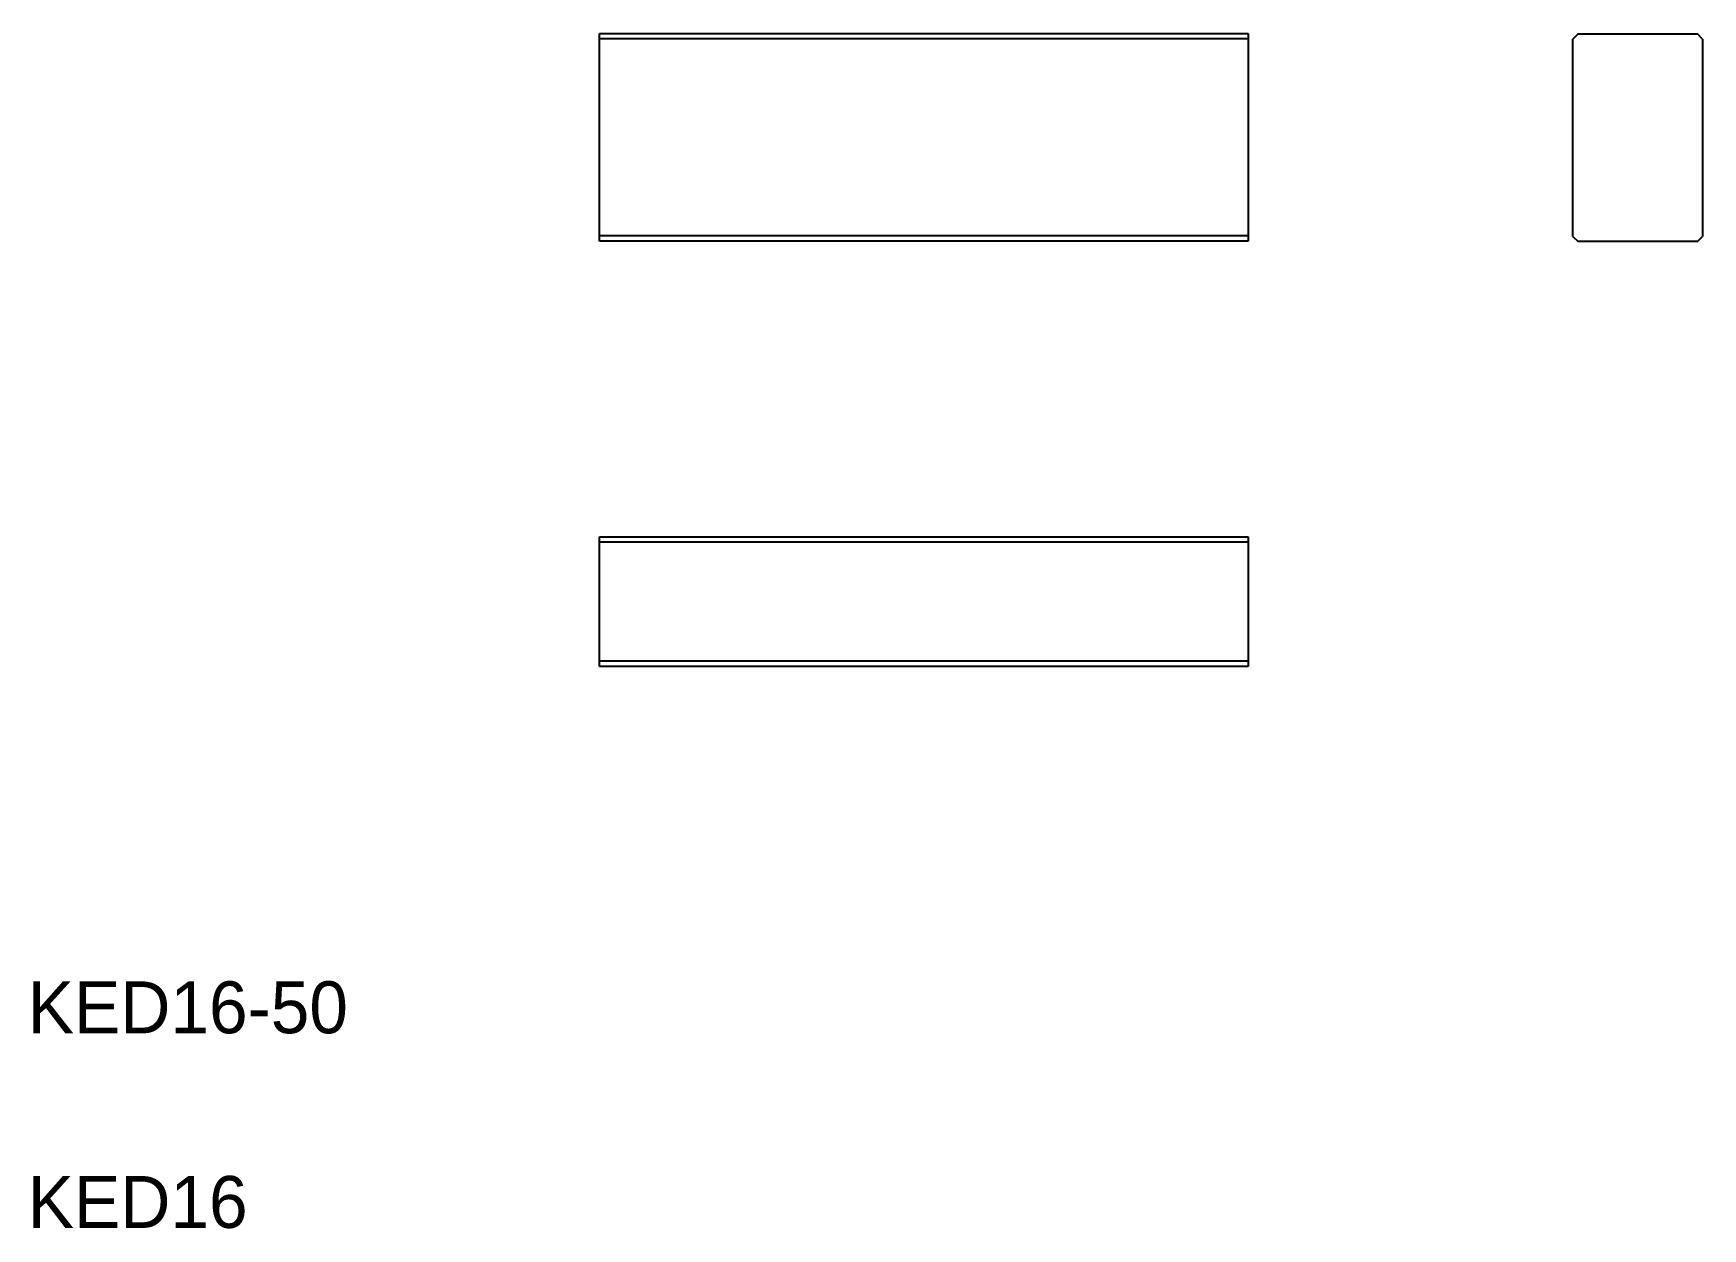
# Model space of a CAD drawing. Extents: x 10 to 139, y 10 to 102.
import ezdxf

# ---------------------------------------------------------------- set-up
doc = ezdxf.new("R2010")
doc.units = 0
doc.layers.get('0').update_dxf_attribs({"linetype": 'CONTINUOUS'})

msp = doc.modelspace()

# ---------------------------------------------------------------- linework, layer by layer
at = {"color": 7, "linetype": 'CONTINUOUS'}
for p, q in [((54.06, 102.06), (104.06, 102.06)), ((54.06, 86.06), (54.06, 102.06)), ((104.06, 102.06), (104.06, 86.06)), ((129.47, 102.02), (129.07, 101.62)), ((129.07, 86.42), (129.07, 101.62)), ((129.47, 102.02), (138.67, 102.02)), ((139.07, 101.62), (138.67, 102.02)), ((139.07, 101.62), (139.07, 86.42)), ((129.07, 86.42), (129.47, 86.02)), ((138.67, 86.02), (139.07, 86.42)), ((104.06, 86.06), (54.06, 86.06)), ((138.67, 86.02), (129.47, 86.02)), ((54.06, 63.27), (104.06, 63.27)), ((54.06, 53.27), (54.06, 63.27)), ((104.06, 63.27), (104.06, 53.27)), ((104.06, 53.27), (54.06, 53.27))]:
    msp.add_line(p, q, dxfattribs=at)
at = {"color": 3, "linetype": 'CONTINUOUS'}
for p, q in [((54.06, 101.66), (104.06, 101.66)), ((104.06, 86.46), (54.06, 86.46)), ((54.06, 62.87), (104.06, 62.87)), ((104.06, 53.67), (54.06, 53.67))]:
    msp.add_line(p, q, dxfattribs=at)

# ---------------------------------------------------------------- texts
at = {"color": 7, "linetype": 'CONTINUOUS'}
for s, p in [('KED16-50', (10, 25)), ('KED16', (10, 10))]:
    msp.add_text(s, height=4, dxfattribs=at).set_placement(p)

doc.saveas('drawing.dxf')
